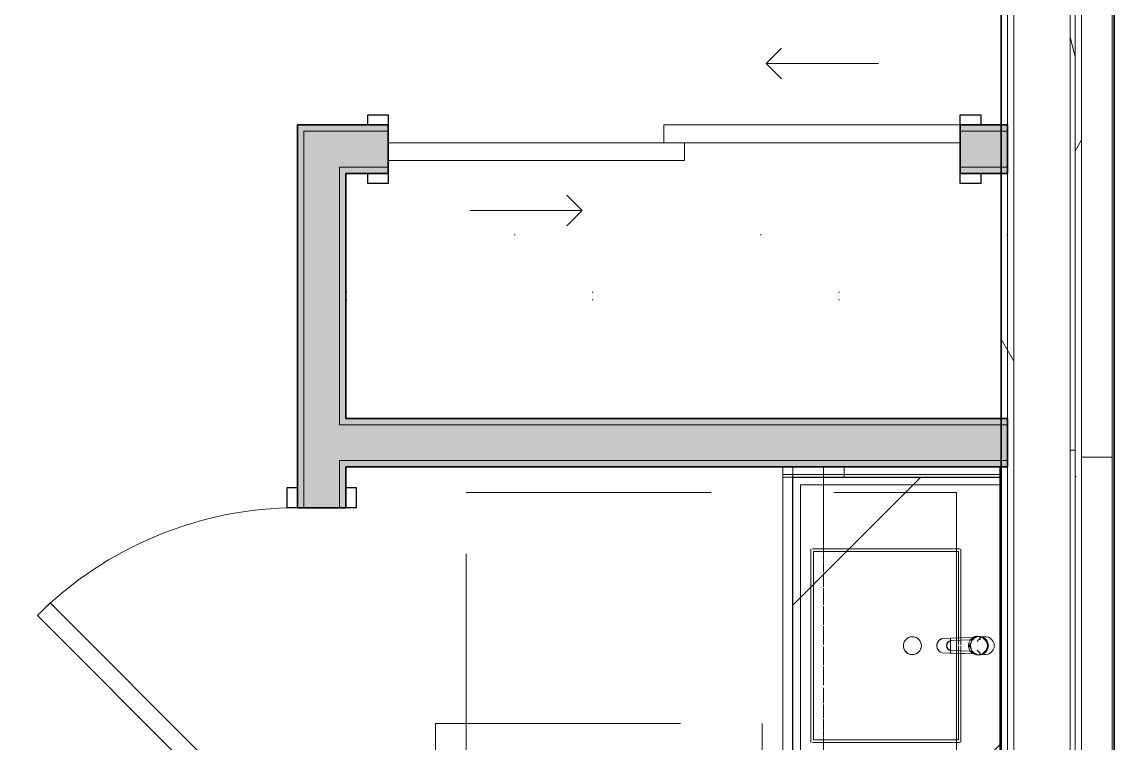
# Model space of a CAD drawing. Header units: inches. Extents: x 6 to 8416, y -388 to 6104.
# Drawn here: x 4689.7 to 4796.6, y 1172 to 1242.7 of the extents above; entities that cross this region are included whole.
import ezdxf

# ---------------------------------------------------------------- set-up
doc = ezdxf.new("R2010")
doc.units = ezdxf.units.IN
doc.header["$MEASUREMENT"] = 0
for name, pattern in [('Dash 1_16_', [48, 24, -24]), ('Dot 1_16_', [24, 0, -24]), ('Hidden 1_16_', [36, 24, -12]), ('Hidden 3_16_', [13.5, 9, -4.5])]:
    doc.linetypes.add(name, pattern=pattern)
for name, color, linetype, lineweight in [('A-DOOR', 31, 'Continuous', 18), ('A-DOOR-FRAM', 31, 'Continuous', 25), ('A-GENM', 13, 'Continuous', 18), ('A-ROOM', 32, 'Continuous', 13), ('A-WALL', 113, 'Continuous', 25), ('A-WALL-PATT', 111, 'Continuous', 35), ('I-WALL', 2, 'Continuous', 25), ('P-SANR-FIXT', 6, 'Continuous', 18), ('Q-CASE', 31, 'Continuous', 18)]:
    doc.layers.add(name, color=color, linetype=linetype, lineweight=lineweight)
pattern_1 = [(0, (4127.29, 0), (61.44, 15.36), [5.069, -41.011, 5.069, -41.011, -245.76]), (0, (4127.29, 0), (61.44, 15.36), [-92.16, 5.069, -87.091, 5.069, -41.011, -107.52]), (0, (4127.29, 0), (61.44, 15.36), [-230.4, 5.069, -25.651, 5.069, -71.731]), (120, (4150.33, 7.68), (-44.02215, 45.5286), [5.069, -41.011, 5.069, -41.011, -245.76]), (120, (4150.33, 7.68), (-44.02215, 45.5286), [-92.16, 5.069, -87.091, 5.069, -41.011, -107.52]), (120, (4150.33, 7.68), (-44.02215, 45.5286), [-230.4, 5.069, -25.651, 5.069, -71.731]), (240, (4158.01, 38.4), (-17.41785, -60.8886), [5.069, -41.011, 5.069, -41.011, -245.76]), (240, (4158.01, 38.4), (-17.41785, -60.8886), [-92.16, 5.069, -87.091, 5.069, -41.011, -107.52]), (240, (4158.01, 38.4), (-17.41785, -60.8886), [-230.4, 5.069, -25.651, 5.069, -71.731])]
pattern_2 = [(135, (1183.798, -658.875), (-16.97056, -16.97056), [])]

# ---------------------------------------------------------------- blocks, each defined once
blk = doc.blocks.new('Unit-Single-Flush-ICC ADA-AM - 36_ x 84_-NR _U-BA _ BATH_-V125-LEVEL 3 - PLAN Copy 1 Copy 1')
at = {"layer": 'A-DOOR'}
for p, q in [((16.76, -1.14), (-8.69, -26.59)), ((16.76, -1.14), (18, -2.38)), ((18, -2.38), (-7.46, -27.83)), ((-8.69, -26.59), (-7.46, -27.83))]:
    blk.add_line(p, q, dxfattribs=at)
at = {"layer": 'A-DOOR', "lineweight": 9}
blk.add_arc((18, -2.38), 36, 180, 225, dxfattribs=at)
at = {"layer": 'A-DOOR-FRAM'}
for p, q in [((-20, 2.38), (-20, 3.38)), ((-20, 3.38), (-18, 3.38)), ((-18, 3.38), (-18, 2.38)), ((18, 2.38), (18, 3.38)), ((18, 3.38), (20, 3.38)), ((20, 3.38), (20, 2.38)), ((-18, 2.38), (-20, 2.38)), ((20, 2.38), (18, 2.38)), ((-20, -2.38), (-18, -2.38)), ((-20, -3.37), (-20, -2.38)), ((-18, -2.38), (-18, -3.37)), ((18, -2.38), (20, -2.38)), ((18, -3.37), (18, -2.38)), ((20, -2.38), (20, -3.37)), ((-18, -3.37), (-20, -3.37)), ((20, -3.37), (18, -3.37))]:
    blk.add_line(p, q, dxfattribs=at)
at = {"layer": 'A-DOOR-FRAM', "lineweight": 18}
for p, q in [((-20, 3.38), (-18, 3.38)), ((-20, 3.38), (-20, 2.38)), ((-18, 3.38), (-18, 2.38)), ((18, 3.38), (20, 3.38)), ((18, 3.38), (18, 2.38)), ((20, 3.38), (20, 2.38)), ((-18, 2.38), (-20, 2.38)), ((20, 2.38), (18, 2.38)), ((-20, -3.37), (-20, -2.38)), ((-20, -2.38), (-18, -2.38)), ((-18, -3.37), (-18, -2.38)), ((18, -3.37), (18, -2.38)), ((18, -2.38), (20, -2.38)), ((20, -3.37), (20, -2.38)), ((-18, -3.37), (-20, -3.37)), ((20, -3.37), (18, -3.37))]:
    blk.add_line(p, q, dxfattribs=at)
blk = doc.blocks.new('PL BA Toilet-Unit-Two Piece-ICC ADA-AM - ICC Type B_ Side Approach_ Swing Up Bar-V343-LEVEL 3 - PLAN Copy 1 Copy 1')
at = {"layer": 'A-GENM', "linetype": 'Hidden 1_16_', "lineweight": 9}
for p, q in [((0, 56), (48, 56)), ((0, 56), (0, 52.47)), ((48, 56), (48, 24)), ((39.75, 54.25), (36, 50.5)), ((36, 50.5), (39.75, 54.25)), ((41.16, 52.84), (39.75, 54.25)), ((39.75, 54.25), (41.16, 52.84)), ((0, 52.42), (0, 47.76)), ((39.83, 51.5), (41.16, 52.84)), ((41.16, 52.84), (40.23, 51.9)), ((40.23, 51.9), (39.83, 51.5)), ((45.25, 51.5), (39.83, 51.5)), ((39.83, 51.5), (40.62, 51.5)), ((40.62, 51.5), (45.25, 51.5)), ((45.25, 49.5), (45.25, 51.5)), ((45.25, 51.5), (45.25, 49.5)), ((36, 50.5), (39.75, 46.75)), ((36.69, 49.81), (36, 50.5)), ((39.75, 46.75), (36.69, 49.81)), ((41.16, 48.16), (39.83, 49.5)), ((39.83, 49.5), (45.25, 49.5)), ((45, 49.5), (39.83, 49.5)), ((39.83, 49.5), (41.16, 48.16)), ((45.25, 49.5), (45, 49.5)), ((39.75, 46.75), (41.16, 48.16)), ((41.16, 48.16), (40.87, 47.88)), ((0, 47.7), (0, 47.17)), ((0, 47.17), (0, 23.58)), ((40.23, 47.23), (39.75, 46.75)), ((40.87, 47.88), (40.23, 47.23)), ((0, 23.58), (0, 22.68)), ((33, 24), (33, 0.63)), ((33, 24), (48, 24)), ((0, 22.54), (0, 19.07)), ((0, 18.88), (0, 18.28)), ((0, 18.28), (0, 6)), ((0, 6), (0, 0.63))]:
    blk.add_line(p, q, dxfattribs=at)
blk = doc.blocks.new('GM BA Vanity-Single - Lav Cab _ Apron-ICC ADA-AM - 33_ Sink Cab_End Panel - Forward-V345-LEVEL 3 - PLAN Copy 1 Copy 1')
at = {"layer": 'A-GENM'}
for p, q in [((0, -0.63), (0, -16)), ((0, -16), (0, -0.75)), ((0, -0.75), (35.25, -0.75)), ((0.75, -0.75), (0, -0.75)), ((0, -0.75), (0, -16)), ((0, -16), (0, -0.75)), ((0.75, -16), (0.75, -0.63)), ((0.75, -0.75), (0.75, -16)), ((35.25, -0.75), (0.75, -0.75)), ((35.25, -22), (35.25, -0.75)), ((35.25, -0.75), (35.25, -1.66)), ((35.25, -2.6), (35.25, -22)), ((8.28, -4.81), (16.75, -4.81)), ((8.28, -19), (8.28, -4.81)), ((16.75, -4.81), (8.28, -4.81)), ((8.28, -4.81), (8.28, -19)), ((16.75, -4.81), (16.97, -4.81)), ((16.97, -4.81), (16.75, -4.81)), ((16.97, -4.81), (17.39, -4.81)), ((17.39, -4.81), (16.97, -4.81)), ((17.53, -4.81), (18, -4.81)), ((18, -4.81), (17.53, -4.81)), ((18, -4.81), (18.25, -4.81)), ((18.25, -4.81), (18, -4.81)), ((18.25, -4.81), (26.72, -4.81)), ((26.72, -4.81), (18.25, -4.81)), ((26.72, -4.81), (26.72, -19)), ((26.72, -19), (26.72, -4.81)), ((0, -16), (0, -22)), ((0, -22), (0, -16)), ((0, -16), (0, -22)), ((0, -22), (0, -16)), ((0.75, -22), (0.75, -16)), ((0.75, -16), (0.75, -22)), ((26.72, -19), (8.28, -19)), ((8.28, -19), (26.72, -19)), ((0, -22), (0.75, -22)), ((0.75, -22), (0, -22)), ((0, -22), (0.75, -22)), ((0.75, -22), (0, -22)), ((0.75, -22), (1, -22)), ((1, -22), (0.75, -22)), ((1, -22), (35.25, -22)), ((35.25, -22), (1, -22))]:
    blk.add_line(p, q, dxfattribs=at)
blk = doc.blocks.new('GM Outlet Zone-AM - GM Outlet Zone-AM-V347-LEVEL 3 - PLAN Copy 1 Copy 1')
at = {"layer": 'A-GENM', "linetype": 'Dash 1_16_', "lineweight": 9}
for p, q in [((-3, 0), (3, 0)), ((3, 0), (-3, 0)), ((-3, -0.75), (-3, 0)), ((-3, 0), (-3, -1)), ((-3, -1), (-3, -0.75)), ((-3, -1), (3, -1)), ((3, -1), (-3, -1)), ((3, 0), (3, -0.75)), ((3, 0), (3, -1)), ((3, -0.75), (3, -1))]:
    blk.add_line(p, q, dxfattribs=at)
blk = doc.blocks.new('z Nested-Lav Basin-Rectangular - Rectangular-V365-LEVEL 3 - PLAN Copy 1 Copy 1')
at = {"layer": 'P-SANR-FIXT', "lineweight": 9}
for p, q in [((-9.47, 7.39), (-0.76, 7.39)), ((-9.23, 7.39), (-9.47, 7.39)), ((-9.47, 7.28), (-9.47, 6.71)), ((-9.47, 6.62), (-9.47, -7.14)), ((-8.53, 7.39), (-9.23, 7.39)), ((-9.22, -7.05), (-9.22, 7.14)), ((-9.22, 7.14), (-0.75, 7.14)), ((-9.22, 7.14), (-8.99, 7.14)), ((-8.99, 7.14), (-8.31, 7.14)), ((-7.4, 7.39), (-8.53, 7.39)), ((-8.31, 7.14), (-7.21, 7.14)), ((-5.9, 7.39), (-7.4, 7.39)), ((-7.21, 7.14), (-5.75, 7.14)), ((-4.11, 7.39), (-5.9, 7.39)), ((-5.75, 7.14), (-4, 7.14)), ((-2.11, 7.39), (-4.11, 7.39)), ((-4, 7.14), (-2.05, 7.14)), ((-0.77, 7.39), (-2.11, 7.39)), ((-2.05, 7.14), (-0.76, 7.14)), ((-0.54, 7.39), (-0.77, 7.39)), ((-0.76, 7.39), (-0.53, 7.39)), ((-0.76, 7.14), (-0.53, 7.14)), ((-0.75, 7.14), (-0.53, 7.14)), ((-0.07, 7.39), (-0.54, 7.39)), ((-0.53, 7.39), (-0.07, 7.39)), ((-0.53, 7.14), (-0.11, 7.14)), ((-0.53, 7.14), (-0.11, 7.14)), ((0.03, 7.39), (0.51, 7.39)), ((0.51, 7.39), (0.03, 7.39)), ((0.03, 7.14), (0.5, 7.14)), ((0.03, 7.14), (0.5, 7.14)), ((0.5, 7.14), (0.75, 7.14)), ((0.5, 7.14), (0.76, 7.14)), ((0.51, 7.39), (0.76, 7.39)), ((0.77, 7.39), (0.51, 7.39)), ((0.75, 7.14), (9.22, 7.14)), ((0.76, 7.39), (9.47, 7.39)), ((0.76, 7.14), (2.05, 7.14)), ((2.11, 7.39), (0.77, 7.39)), ((2.05, 7.14), (4, 7.14)), ((4.11, 7.39), (2.11, 7.39)), ((4, 7.14), (5.75, 7.14)), ((5.9, 7.39), (4.11, 7.39)), ((5.75, 7.14), (7.21, 7.14)), ((7.4, 7.39), (5.9, 7.39)), ((7.21, 7.14), (8.31, 7.14)), ((8.53, 7.39), (7.4, 7.39)), ((8.31, 7.14), (8.99, 7.14)), ((9.23, 7.39), (8.53, 7.39)), ((8.99, 7.14), (9.22, 7.14)), ((9.22, 7.14), (9.22, -7.05)), ((9.47, 7.39), (9.23, 7.39)), ((9.47, 6.71), (9.47, 7.28)), ((9.47, -7.14), (9.47, 6.63)), ((-9.47, -7.3), (-9.23, -7.3)), ((9.47, -7.3), (-9.47, -7.3)), ((-9.23, -7.3), (-8.53, -7.3)), ((9.22, -7.05), (-9.22, -7.05)), ((-8.99, -7.05), (-9.22, -7.05)), ((-8.31, -7.05), (-8.99, -7.05)), ((-8.53, -7.3), (-7.4, -7.3)), ((-7.21, -7.05), (-8.31, -7.05)), ((-7.4, -7.3), (-5.9, -7.3)), ((-5.75, -7.05), (-7.21, -7.05)), ((-5.9, -7.3), (-4.11, -7.3)), ((-4, -7.05), (-5.75, -7.05)), ((-4.11, -7.3), (-2.11, -7.3)), ((-2.05, -7.05), (-4, -7.05)), ((-2.11, -7.3), (0, -7.3)), ((0, -7.05), (-2.05, -7.05)), ((2.05, -7.05), (0, -7.05)), ((0, -7.3), (2.11, -7.3)), ((4, -7.05), (2.05, -7.05)), ((2.11, -7.3), (4.11, -7.3)), ((5.75, -7.05), (4, -7.05)), ((4.11, -7.3), (5.9, -7.3)), ((7.21, -7.05), (5.75, -7.05)), ((5.9, -7.3), (7.4, -7.3)), ((8.31, -7.05), (7.21, -7.05)), ((7.4, -7.3), (8.53, -7.3)), ((8.99, -7.05), (8.31, -7.05)), ((8.53, -7.3), (9.23, -7.3)), ((9.22, -7.05), (8.99, -7.05)), ((9.23, -7.3), (9.47, -7.3))]:
    blk.add_line(p, q, dxfattribs=at)
at = {"layer": 'P-SANR-FIXT'}
blk.add_circle((0, 2.64), 0.875, dxfattribs=at)
at = {"layer": 'P-SANR-FIXT', "lineweight": 9}
for points in [[(-0.88, 2.64), (-0.88, 2.74), (-0.84, 2.94), (-0.68, 3.21), (-0.45, 3.41), (-0.15, 3.52), (0.16, 3.52), (0.45, 3.41), (0.68, 3.21), (0.84, 2.94), (0.87, 2.74), (0.87, 2.64)], [(-0.44, 3.39), (-0.53, 3.34), (-0.6, 3.28), (-0.67, 3.2)], [(-0.15, 3.5), (-0.25, 3.48), (-0.35, 3.45), (-0.44, 3.39)], [(0.15, 3.5), (0.05, 3.52), (-0.05, 3.52), (-0.15, 3.5)], [(0.44, 3.39), (0.35, 3.45), (0.25, 3.48), (0.15, 3.5)], [(0.67, 3.2), (0.61, 3.28), (0.53, 3.34), (0.44, 3.39)], [(-0.88, 2.64), (-0.88, 2.53), (-0.86, 2.43), (-0.82, 2.34)], [(0.87, 2.64), (0.87, 2.53), (0.84, 2.33), (0.68, 2.06), (0.45, 1.86), (0.16, 1.76), (-0.15, 1.76), (-0.45, 1.86), (-0.68, 2.06), (-0.84, 2.33), (-0.88, 2.53), (-0.88, 2.64)], [(-0.82, 2.94), (-0.86, 2.84), (-0.88, 2.74), (-0.88, 2.64)], [(-0.67, 3.2), (-0.74, 3.12), (-0.79, 3.03), (-0.82, 2.94)], [(-0.82, 2.34), (-0.79, 2.24), (-0.74, 2.15), (-0.67, 2.07)], [(0.82, 2.94), (0.79, 3.03), (0.74, 3.12), (0.67, 3.2)], [(0.67, 2.07), (0.74, 2.15), (0.79, 2.24), (0.82, 2.34)], [(0.87, 2.64), (0.87, 2.74), (0.86, 2.84), (0.82, 2.94)], [(0.82, 2.34), (0.86, 2.43), (0.87, 2.53), (0.87, 2.64)], [(-0.67, 2.07), (-0.6, 2), (-0.53, 1.93), (-0.44, 1.88)], [(-0.44, 1.88), (-0.35, 1.83), (-0.25, 1.79), (-0.15, 1.77)], [(-0.15, 1.77), (-0.05, 1.76), (0.05, 1.76), (0.15, 1.77)], [(0.15, 1.77), (0.25, 1.79), (0.35, 1.83), (0.44, 1.88)], [(0.44, 1.88), (0.53, 1.93), (0.61, 2), (0.67, 2.07)]]:
    blk.add_open_spline(points, degree=3, dxfattribs=at)
blk = doc.blocks.new('z Nested-Faucet-BA-Sngl Handle - Faucet-V366-LEVEL 3 - PLAN Copy 1 Copy 1')
at = {"layer": 'P-SANR-FIXT'}
for p, q in [((-0.89, 1.2), (-0.9, 1.06)), ((-0.88, 1.63), (-0.88, 1.07)), ((-0.84, 1.3), (-0.84, 1.15)), ((-0.84, 1.15), (-0.84, 1.06)), ((-0.77, 1.15), (-0.57, 1.15)), ((-0.59, 1.72), (-0.73, 1.57)), ((0.58, 0.97), (0.72, 1.13)), ((0.84, 1.23), (0.83, 1.15)), ((0.83, 1.03), (0.83, 1.21)), ((0.84, 1.23), (0.85, 1.23)), ((0.85, 1.23), (0.84, 1.23)), ((0.85, 1.3), (0.85, 1.23)), ((0.85, 1.23), (0.85, 1.3)), ((0.88, 1.07), (0.88, 1.63)), ((0.9, 1.06), (0.89, 1.2)), ((-0.91, 0.85), (-0.91, 0.81)), ((-0.9, 1.06), (-0.9, 0.91)), ((-0.9, 1.06), (-0.9, 0.99)), ((-0.84, 1.06), (-0.83, 1.06)), ((-0.83, 1.06), (-0.84, 1.06)), ((-0.82, 0.81), (-0.7, -2.58)), ((-0.73, -1.77), (-0.82, 0.81)), ((-0.57, 0.13), (-0.5, -1.66)), ((-0.57, 0.09), (-0.57, 0.13)), ((-0.5, -1.66), (-0.57, 0.09)), ((-0.12, 0.06), (-0.12, 0.02)), ((-0.12, 0.02), (-0.03, 0.02)), ((-0.12, 0.02), (-0.03, 0.02)), ((-0.03, 0.02), (0, 0.02)), ((-0.03, 0.02), (0, 0.02)), ((0, 0.02), (0.1, 0.02)), ((0, 0.02), (0.03, 0.02)), ((0.03, 0.02), (0.06, 0.02)), ((0.06, 0.02), (0.1, 0.02)), ((0.1, 0.02), (0.11, 0.02)), ((0.1, 0.02), (0.11, 0.02)), ((0.11, 0.02), (0.12, 0.02)), ((0.11, 0.02), (0.12, 0.02)), ((0.12, 0.02), (0.12, 0.06)), ((0.41, 0.84), (0.58, 0.97)), ((0.48, -1.66), (0.54, 0.12)), ((0.54, 0.08), (0.48, -1.66)), ((0.54, 0.08), (0.54, 0.12)), ((0.61, 0.23), (0.61, 0.27)), ((0.7, -2.59), (0.81, 0.59)), ((0.81, 0.59), (0.73, -1.77)), ((0.89, 0.93), (0.89, 0.97)), ((0.9, 0.91), (0.9, 1.06)), ((0.9, 0.99), (0.9, 1.06)), ((-0.7, -2.58), (-0.73, -1.77)), ((-0.73, -1.77), (0.73, -1.77)), ((0.73, -1.77), (0.7, -2.59))]:
    blk.add_line(p, q, dxfattribs=at)
at = {"layer": 'P-SANR-FIXT', "flags": 128}
for points in [[(0, 2.51), (-0.21, 2.49), (-0.41, 2.41), (-0.58, 2.29), (-0.72, 2.13), (-0.82, 1.94), (-0.87, 1.73), (-0.87, 1.52), (-0.83, 1.34)], [(0.83, 1.34), (0.87, 1.52), (0.87, 1.73), (0.82, 1.94), (0.72, 2.13), (0.58, 2.29), (0.41, 2.41), (0.21, 2.49), (0, 2.51)], [(-0.74, 0.38), (-0.84, 0.57), (-0.9, 0.79), (-0.9, 1.02), (-0.85, 1.24), (-0.75, 1.44), (-0.6, 1.61), (-0.42, 1.74), (-0.22, 1.82), (0, 1.84)], [(-0.73, 1.57), (-0.83, 1.39), (-0.89, 1.2)], [(-0.72, 1.13), (-0.58, 0.97), (-0.41, 0.84)], [(0, 1.93), (-0.21, 1.9), (-0.41, 1.83), (-0.59, 1.72)], [(0.89, 1.2), (0.83, 1.39), (0.73, 1.57), (0.59, 1.72), (0.41, 1.83), (0.21, 1.9), (0, 1.93)], [(0, 1.84), (0.22, 1.82), (0.42, 1.74), (0.6, 1.61), (0.75, 1.44), (0.85, 1.24), (0.9, 1.02), (0.9, 0.79), (0.84, 0.57), (0.74, 0.38)], [(0, 0.19), (-0.38, 0.24), (-0.74, 0.38)], [(0.74, 0.38), (0.38, 0.24), (0, 0.19)], [(-0.7, -2.58), (-0.62, -2.75), (-0.51, -2.9), (-0.36, -3.01), (-0.19, -3.08), (0, -3.1), (0.18, -3.08), (0.35, -3.01), (0.5, -2.9), (0.62, -2.76), (0.7, -2.59)], [(-0.53, -2.87), (-0.63, -2.74), (-0.7, -2.58)], [(0.53, -2.88), (0.4, -2.99), (0.25, -3.06), (0.08, -3.1), (-0.09, -3.1), (-0.25, -3.06), (-0.4, -2.98), (-0.53, -2.87)], [(0.7, -2.59), (0.63, -2.75), (0.53, -2.88)]]:
    blk.add_lwpolyline(points, dxfattribs=at)
at = {"layer": 'P-SANR-FIXT'}
for centre, major_axis, ratio, start_param, end_param in [((0.25, 0.85), (1.17, 0), 0.981627, 2.665692, 3.178986), ((0, 1.07), (0.878, 0), 0.992546, 1.570796, 2.827433), ((0, 1.07), (-0.878, 0), 0.992546, 4.712389, 5.969026), ((0.01, 0.97), (0.888, 0), 0.981627, 0.933909, 2.665692), ((0.01, 0.93), (0.888, 0), 0.981627, 2.170897, 2.418294), ((0, 1.07), (0.878, 0), 0.992546, 0.314159, 1.570796), ((0, 1.07), (0.878, 0), 0.992546, 0.314159, 1.570796), ((0.01, 0.98), (0.879, 0), 0.981627, 0.042013, 0.933909), ((0.01, 0.94), (0.879, 0), 0.981627, 0.710935, 0.933909), ((0.01, 0.94), (0.879, 0), 0.981627, 0.487961, 0.710935), ((0, 1.07), (0.878, 0), 0.992546, 6.230844, 6.449596), ((0.25, 0.81), (1.17, 0), 0.981627, 2.964137, 3.178986), ((-0.32, 0.83), (0.591, 0), 0.981627, 3.178986, 3.714688), ((-0.32, 0.79), (0.591, 0), 0.981627, 3.178986, 3.714688), ((0, 1.06), (0.904, 0), 0.992546, 3.217646, 3.715894), ((0.57, 1.39), (1.65, 0), 0.981627, 3.714688, 3.860385), ((0.57, 1.35), (1.65, 0), 0.981627, 3.714688, 3.787537), ((0, 1.07), (0.878, 0), 0.992546, 3.551058, 4.075712), ((0, 1.07), (0.878, 0), 0.992546, 3.551058, 4.075712), ((0.57, 1.35), (1.65, 0), 0.981627, 3.787537, 3.860385), ((0, 1.06), (0.904, 0), 0.992546, 3.750335, 4.060308), ((0, 0.89), (0.904, 0), 0.992546, 3.752746, 4.180072), ((-1.05, 0), (0.5, 0), 0.981627, 0.402972, 0.718792), ((-1.05, -0.04), (0.5, 0), 0.981627, 0.258592, 0.718792), ((-1.05, 0), (0.5, 0), 0.981627, 0.258592, 0.402972), ((0, 0.89), (0.904, 0), 0.992546, 4.232568, 4.712389), ((0, 1.07), (0.878, 0), 0.992546, 4.304525, 4.702797), ((0, 1.07), (0.878, 0), 0.992546, 4.304525, 4.702797), ((0, 1.06), (0.904, 0), 0.992546, 4.44211, 4.712389), ((0, 1.06), (-0.904, 0), 0.992546, 1.570796, 1.844377), ((0, 0.89), (0.904, 0), 0.992546, 4.712389, 5.19221), ((0, 1.07), (0.878, 0), 0.992546, 4.721981, 5.021918), ((0, 1.07), (0.878, 0), 0.992546, 4.721981, 5.021918), ((0, 1.06), (0.904, 0), 0.992546, 5.210637, 5.708884), ((0, 0.89), (0.904, 0), 0.992546, 5.234976, 5.672032), ((0, 1.07), (0.878, 0), 0.992546, 5.340708, 5.969026), ((0, 1.07), (0.878, 0), 0.992546, 5.340708, 5.969026), ((1.19, -0.13), (0.689, 0), 0.981627, 2.584339, 2.826182), ((1.19, -0.09), (0.689, 0), 0.981627, 2.708663, 2.826182), ((1.19, -0.09), (0.689, 0), 0.981627, 2.584339, 2.708663), ((0.06, 0.86), (0.817, 0), 0.981627, 5.452534, 5.996826), ((0.06, 0.82), (0.817, 0), 0.981627, 5.452534, 5.996826), ((0, 1.06), (0.904, 0), 0.992546, 5.760739, 5.987105), ((-0.31, 0.97), (1.2, 0), 0.981627, 5.996826, 6.325199), ((-0.31, 0.93), (1.2, 0), 0.981627, 5.996826, 6.161012), ((-0.31, 0.93), (-1.2, 0), 0.981627, 3.01942, 3.141593), ((-0.31, 0.93), (1.2, 0), 0.981627, 0, 0.042013), ((-0.01, -1.65), (0.488, 0), 0.981627, 3.17816, 6.248991), ((-0.01, -1.69), (0.488, 0), 0.981627, 3.17816, 6.248991)]:
    blk.add_ellipse(centre, major_axis=major_axis, ratio=ratio, start_param=start_param, end_param=end_param, dxfattribs=at)
for points, knots in [([(-0.11, 0.06), (-0.11, 0.06), (-0.12, 0.06), (-0.12, 0.06), (-0.12, 0.06)], [0.7142857, 0.7142857, 0.7142857, 0.7142857, 0.7857143, 1, 1, 1, 1]), ([(-0.12, 0.06), (-0.12, 0.06), (-0.11, 0.05), (-0.08, 0.04), (-0.04, 0.04), (-0.01, 0.04), (0, 0.04)], [0, 0, 0, 0, 0.285714, 0.571429, 0.785714, 1, 1, 1, 1]), ([(0.05, 0.07), (0.05, 0.07), (0.03, 0.07), (0.01, 0.07), (0, 0.07)], [0.7142857, 0.7142857, 0.7142857, 0.7142857, 0.7857143, 1, 1, 1, 1]), ([(0.05, 0.04), (0.06, 0.04), (0.07, 0.04), (0.1, 0.05), (0.11, 0.05), (0.12, 0.06), (0.12, 0.06)], [0.2857143, 0.2857143, 0.2857143, 0.2857143, 0.4285714, 0.5714286, 0.7857143, 1, 1, 1, 1]), ([(0.12, 0.06), (0.12, 0.06), (0.11, 0.06), (0.1, 0.07), (0.09, 0.07)], [0, 0, 0, 0, 0.2857143, 0.4285714, 0.4285714, 0.4285714, 0.4285714])]:
    blk.add_open_spline(points, degree=3, knots=knots, dxfattribs=at)
for points in [[(-0.09, 0.07), (-0.1, 0.07), (-0.1, 0.07), (-0.11, 0.06)], [(-0.07, 0.07), (-0.08, 0.07), (-0.09, 0.07), (-0.09, 0.07)], [(-0.05, 0.07), (-0.06, 0.07), (-0.07, 0.07), (-0.07, 0.07)], [(-0.03, 0.07), (-0.04, 0.07), (-0.04, 0.07), (-0.05, 0.07)], [(0, 0.07), (-0.01, 0.07), (-0.02, 0.07), (-0.03, 0.07)], [(0, 0.04), (0.01, 0.04), (0.02, 0.04), (0.03, 0.04)], [(0.03, 0.04), (0.04, 0.04), (0.04, 0.04), (0.05, 0.04)], [(0.09, 0.07), (0.09, 0.07), (0.07, 0.07), (0.06, 0.07), (0.05, 0.07)]]:
    blk.add_open_spline(points, degree=3, dxfattribs=at)
blk = doc.blocks.new('z Nested-Clearance-Plumbing-AM - Clearance-V316-LEVEL 3 - PLAN Copy 1 Copy 1')
at = {"layer": 'A-GENM', "linetype": 'Hidden 1_16_', "lineweight": 9}
for p, q in [((-15, -48), (-15, 0)), ((-15, 0), (-0.75, 0)), ((-0.75, 0), (-0.52, 0)), ((-0.52, 0), (0.49, 0)), ((0.49, 0), (0.75, 0)), ((0.75, 0), (15, 0)), ((15, 0), (15, -48)), ((15, -48), (-15, -48))]:
    blk.add_line(p, q, dxfattribs=at)
blk = doc.blocks.new('CW Closet Shelf-AM - CW Closet Shelf-AM-6082536-LEVEL 3 - PLAN Copy 1 Copy 1')
at = {"layer": 'Q-CASE', "linetype": 'Dot 1_16_', "lineweight": 9}
for p, q in [((33.11, 42), (-31.64, 42)), ((-31.64, 42), (-31.64, 24)), ((33.11, 24), (33.11, 42)), ((-31.64, 36.37), (33.11, 36.37)), ((-31.64, 35.62), (33.11, 35.62)), ((-31.64, 24), (33.11, 24))]:
    blk.add_line(p, q, dxfattribs=at)
blk = doc.blocks.new('Unit-Double-Sliding-Flush-ICC ADA-AM - 56_ x 84_-FG-NR __U-S2 _ SLIDING CLOSET_-5466164-LEVEL 3 - PLAN Copy 1 Copy 1')
at = {"layer": 'A-DOOR', "lineweight": 9}
for p, q in [((10.5, 2.5), (9, 1)), ((9, 1), (10.5, -0.5)), ((20, 1), (9, 1)), ((-1, -3.875), (-1, -5.625)), ((-1, -3.875), (28, -3.875)), ((28, -3.875), (28, -5.625)), ((-28, -7.375), (-28, -5.625)), ((-28, -5.625), (-1, -5.625)), ((-1, -5.625), (1, -5.625)), ((1, -5.625), (-1, -5.625)), ((1, -7.375), (1, -5.625)), ((28, -5.625), (1, -5.625)), ((1, -7.375), (-28, -7.375)), ((-9, -13.375), (-10.5, -11.875)), ((-20, -13.375), (-9, -13.375)), ((-10.5, -14.875), (-9, -13.375))]:
    blk.add_line(p, q, dxfattribs=at)
at = {"layer": 'A-DOOR'}
for p, q in [((-1, -3.875), (28, -3.875)), ((-1, -5.625), (-1, -3.875)), ((28, -3.875), (28, -5.625)), ((-28, -5.625), (1, -5.625)), ((-28, -7.375), (-28, -5.625)), ((28, -5.625), (-1, -5.625)), ((1, -5.625), (1, -7.375)), ((1, -7.375), (-28, -7.375))]:
    blk.add_line(p, q, dxfattribs=at)
at = {"layer": 'A-DOOR-FRAM'}
for p, q in [((-30, -1.625), (-28, -1.625)), ((-30, -2.625), (-30, -1.625)), ((-28, -1.625), (-28, -2.625)), ((28, -1.625), (30, -1.625)), ((28, -2.625), (28, -1.625)), ((30, -1.625), (30, -2.625)), ((-28, -2.625), (-30, -2.625)), ((30, -2.625), (28, -2.625)), ((-30, -7.375), (-28, -7.375)), ((-30, -8.375), (-30, -7.375)), ((-28, -7.375), (-28, -8.375)), ((28, -7.375), (30, -7.375)), ((28, -8.375), (28, -7.375)), ((30, -7.375), (30, -8.375)), ((-28, -8.375), (-30, -8.375)), ((30, -8.375), (28, -8.375))]:
    blk.add_line(p, q, dxfattribs=at)
at = {"layer": 'A-DOOR-FRAM', "lineweight": 18}
for p, q in [((-30, -2.625), (-30, -1.625)), ((-30, -1.625), (-28, -1.625)), ((-28, -2.625), (-28, -1.625)), ((28, -2.625), (28, -1.625)), ((28, -1.625), (30, -1.625)), ((30, -2.625), (30, -1.625)), ((-28, -2.625), (-30, -2.625)), ((30, -2.625), (28, -2.625)), ((-30, -8.375), (-30, -7.375)), ((-30, -7.375), (-28, -7.375)), ((-28, -8.375), (-28, -7.375)), ((28, -8.375), (28, -7.375)), ((28, -7.375), (30, -7.375)), ((30, -8.375), (30, -7.375)), ((-28, -8.375), (-30, -8.375)), ((30, -8.375), (28, -8.375))]:
    blk.add_line(p, q, dxfattribs=at)
blk = doc.blocks.new('CW BA Var LW - Double Doors _ Apron - AM - W x H x 21_ D - 5 1_2_ Apron-V1333-LEVEL 3 - PLAN Copy 1 Copy 1')
at = {"layer": 'Q-CASE', "lineweight": 9}
h = blk.add_hatch(dxfattribs=at)
h.set_pattern_fill('FP_113', color=256, style=0, pattern_type=2)
h.set_pattern_definition(pattern_2)
h.paths.add_polyline_path([(18.74, -19), (18.74, -0.63), (-14.26, -0.75), (-14.26, -21), (18.74, -21), (18.74, -19.48)])
h.paths.add_polyline_path([(17.99, -17.97), (17.99, -20.25), (-13.51, -20.25), (-13.51, -0.75), (17.99, -0.75), (17.99, -5.24)])
h = blk.add_hatch(dxfattribs=at)
h.set_pattern_fill('FP_113', color=256, style=0, pattern_type=2)
h.set_pattern_definition(pattern_2)
h.paths.add_polyline_path([(17.99, -20.25), (17.99, -0.75), (-13.51, -0.75), (-13.51, -20.25), (16.21, -20.25)])
for p, q in [((-14.26, -0.75), (-14.26, -16)), ((-14.26, -16), (-14.26, -0.75)), ((-14.26, -0.75), (-14.26, -16)), ((-14.26, -16), (-14.26, -0.75)), ((-13.51, -0.75), (17.99, -0.75)), ((-13.51, -20.25), (-13.51, -0.75)), ((17.99, -0.75), (-13.51, -0.75)), ((-13.51, -0.75), (-13.51, -20.25)), ((17.99, -0.75), (17.99, -1.65)), ((17.99, -1.56), (17.99, -0.75)), ((18.74, -0.75), (18.74, -1.65)), ((18.74, -1.57), (18.74, -0.75)), ((18.74, -0.75), (18.74, -1.57)), ((18.74, -1.57), (18.74, -0.75)), ((17.99, -2.6), (17.99, -20.25)), ((17.99, -20.25), (17.99, -2.69)), ((18.74, -2.6), (18.74, -21)), ((18.74, -21), (18.74, -2.69)), ((18.74, -2.69), (18.74, -18)), ((18.74, -18), (18.74, -2.69)), ((-14.26, -16), (-14.26, -21)), ((-14.26, -21), (-14.26, -16)), ((-14.26, -16), (-14.26, -18)), ((-14.26, -18), (-14.26, -16)), ((-13.34, -18), (-14.15, -18)), ((-13.34, -18), (-14.15, -18)), ((-7.21, -18), (-13.31, -18)), ((-7.21, -18), (-13.31, -18)), ((-6.98, -18), (-7.21, -18)), ((-6.98, -18), (-7.21, -18)), ((-6.75, -18), (-6.96, -18)), ((-6.75, -18), (-6.96, -18)), ((-6.07, -18), (-6.7, -18)), ((-6.07, -18), (-6.7, -18)), ((-4.97, -18), (-5.99, -18)), ((-4.97, -18), (-5.99, -18)), ((-3.51, -18), (-4.87, -18)), ((-3.51, -18), (-4.87, -18)), ((-1.76, -18), (-3.39, -18)), ((-1.76, -18), (-3.39, -18)), ((0.19, -18), (-1.62, -18)), ((0.19, -18), (-1.62, -18)), ((2.16, -18), (0.34, -18)), ((2.16, -18), (0.34, -18)), ((4.14, -18), (2.31, -18)), ((4.14, -18), (2.31, -18)), ((6.1, -18), (4.29, -18)), ((6.1, -18), (4.29, -18)), ((7.86, -18), (6.37, -18)), ((7.86, -18), (6.37, -18)), ((9.34, -18), (7.99, -18)), ((9.34, -18), (7.99, -18)), ((10.47, -18), (9.45, -18)), ((10.47, -18), (9.45, -18)), ((11.18, -18), (10.54, -18)), ((11.18, -18), (10.54, -18)), ((11.44, -18), (11.23, -18)), ((11.44, -18), (11.23, -18)), ((11.68, -18), (11.46, -18)), ((11.68, -18), (11.46, -18)), ((17.99, -18), (11.68, -18)), ((17.99, -18), (11.68, -18)), ((18.63, -18), (18, -18)), ((18.63, -18), (18, -18)), ((17.99, -20.25), (-13.51, -20.25)), ((-13.51, -20.25), (17.99, -20.25)), ((18.74, -21), (-14.26, -21)), ((18.74, -21), (-14.26, -21)), ((-14.26, -21), (18.74, -21))]:
    blk.add_line(p, q, dxfattribs=at)
at = {"layer": 'Q-CASE', "lineweight": 25}
for p, q in [((-14.26, -16), (-14.26, -0.75)), ((18.74, -0.75), (18.74, -1.65)), ((18.74, -2.6), (18.74, -21)), ((-14.26, -21), (-14.26, -16)), ((18.74, -21), (-14.26, -21))]:
    blk.add_line(p, q, dxfattribs=at)
at = {"layer": 'Q-CASE', "linetype": 'Hidden 3_16_', "lineweight": 9}
for p, q in [((-14.26, -0.75), (-14.26, -16)), ((-14.26, -16), (-14.26, -0.75)), ((-13.51, -0.75), (17.99, -0.75)), ((-13.51, -20.25), (-13.51, -0.75)), ((17.99, -0.75), (-13.51, -0.75)), ((-13.51, -0.75), (-13.51, -20.25)), ((17.99, -0.75), (17.99, -1.56)), ((17.99, -1.56), (17.99, -0.75)), ((18.74, -0.75), (18.74, -1.57)), ((18.74, -1.57), (18.74, -0.75)), ((17.99, -2.69), (17.99, -20.25)), ((17.99, -20.25), (17.99, -2.69)), ((18.74, -2.69), (18.74, -21)), ((18.74, -18), (18.74, -2.69)), ((-14.26, -16), (-14.26, -18)), ((-14.26, -21), (-14.26, -16)), ((-14.26, -18), (-14.26, -21)), ((-13.34, -18), (-14.15, -18)), ((-13.34, -18), (-14.15, -18)), ((-7.21, -18), (-13.31, -18)), ((-7.21, -18), (-13.31, -18)), ((-6.98, -18), (-7.21, -18)), ((-6.98, -18), (-7.21, -18)), ((-6.75, -18), (-6.96, -18)), ((-6.75, -18), (-6.96, -18)), ((-6.07, -18), (-6.7, -18)), ((-6.07, -18), (-6.7, -18)), ((-4.97, -18), (-5.99, -18)), ((-4.97, -18), (-5.99, -18)), ((-3.51, -18), (-4.87, -18)), ((-3.51, -18), (-4.87, -18)), ((-1.76, -18), (-3.39, -18)), ((-1.76, -18), (-3.39, -18)), ((0.19, -18), (-1.62, -18)), ((0.19, -18), (-1.62, -18)), ((2.16, -18), (0.34, -18)), ((2.16, -18), (0.34, -18)), ((4.14, -18), (2.31, -18)), ((4.14, -18), (2.31, -18)), ((6.1, -18), (4.29, -18)), ((6.1, -18), (4.29, -18)), ((7.86, -18), (6.37, -18)), ((7.86, -18), (6.37, -18)), ((9.34, -18), (7.99, -18)), ((9.34, -18), (7.99, -18)), ((10.47, -18), (9.45, -18)), ((10.47, -18), (9.45, -18)), ((11.18, -18), (10.54, -18)), ((11.18, -18), (10.54, -18)), ((11.44, -18), (11.23, -18)), ((11.44, -18), (11.23, -18)), ((11.68, -18), (11.46, -18)), ((11.68, -18), (11.46, -18)), ((17.99, -18), (11.68, -18)), ((17.99, -18), (11.68, -18)), ((18.63, -18), (18, -18)), ((18.63, -18), (18, -18)), ((18.74, -21), (18.74, -18)), ((17.99, -20.25), (-13.51, -20.25)), ((-13.51, -20.25), (17.99, -20.25)), ((18.74, -21), (-14.26, -21)), ((18.74, -21), (-14.26, -21))]:
    blk.add_line(p, q, dxfattribs=at)
blk = doc.blocks.new('CW Var Filler - Toe Kick - AM - W x H x 21_ D-5699570-LEVEL 3 - PLAN Copy 1 Copy 1')
at = {"layer": 'Q-CASE', "lineweight": 9}
for p, q in [((18.49, -18), (19.24, -18)), ((19.24, -18), (19.49, -18)), ((18.49, -21), (19.24, -21)), ((18.49, -21), (19.24, -21)), ((19.24, -21), (19.49, -21)), ((19.24, -21), (19.49, -21))]:
    blk.add_line(p, q, dxfattribs=at)

msp = doc.modelspace()

# ---------------------------------------------------------------- hatches: boundary and pattern name
at = {"layer": 'A-WALL-PATT', "lineweight": 9}
h = msp.add_hatch(dxfattribs=at)
h.set_pattern_fill('FP_45', color=256, style=0, pattern_type=2)
h.set_pattern_definition([(0, (4127.29, 0), (0, 48), []), (90, (4127.29, 0), (-48, 3e-15), [])])
h.paths.add_polyline_path([(4793.41533733, 571.18577679), (4796.41533733, 571.18577679), (4796.41533733, 618.06077679), (4793.41533733, 618.06077679), (4793.41533733, 586.97431081)])
h.paths.add_polyline_path([(4793.41533733, 666.06077679), (4796.41533733, 666.06077679), (4796.41533733, 714.06077679), (4793.41533733, 714.06077679)])
h.paths.add_polyline_path([(4796.41533733, 762.06077679), (4796.41533733, 858.06077679), (4793.41533733, 858.06077679), (4793.41533733, 762.06077679), (4794.60283733, 762.06077679)])
h.paths.add_polyline_path([(4796.41533733, 906.06077679), (4796.41533733, 954.06077679), (4793.41533733, 954.06077679), (4793.41533733, 906.06077679), (4794.60283733, 906.06077679)])
h.paths.add_polyline_path([(4793.41533733, 1002.06077679), (4794.60283733, 1002.06077679), (4796.41533733, 1018.37327679), (4796.41533733, 1256.24827679), (4794.60283733, 1272.56077679), (4793.41533733, 1272.56077679), (4793.41533733, 1039.65456081)])
h.paths.add_polyline_path([(4793.41533733, 1320.56077679), (4796.41533733, 1320.56077679), (4796.41533733, 1339.81077679), (4793.41533733, 1339.81077679), (4793.41533733, 1334.88081081)])
h = msp.add_hatch(dxfattribs=at)
h.set_pattern_fill('FP_44', color=256, style=0, pattern_type=2)
h.set_pattern_definition(pattern_1)
h.paths.add_polyline_path([(4796.41533733, 572.18577679), (4796.60283733, 572.37327679), (4796.60283733, 618.06077679), (4796.41533733, 618.06077679), (4796.41533733, 586.97431081)])
h.paths.add_polyline_path([(4796.60283733, 666.06077679), (4796.60283733, 714.06077679), (4796.41533733, 714.06077679), (4796.41533733, 666.06077679)])
h.paths.add_polyline_path([(4796.60283733, 762.06077679), (4796.60283733, 858.06077679), (4796.41533733, 858.06077679), (4796.41533733, 762.06077679)])
h.paths.add_polyline_path([(4796.60283733, 906.06077679), (4796.60283733, 954.06077679), (4796.41533733, 954.06077679), (4796.41533733, 906.06077679)])
h.paths.add_polyline_path([(4796.41533733, 1018.37327679), (4796.60283733, 1020.06077679), (4796.60283733, 1254.56077679), (4796.41533733, 1256.24827679), (4796.41533733, 1039.65456081)])
h.paths.add_polyline_path([(4796.41533733, 1320.56077679), (4796.60283733, 1320.56077679), (4796.60283733, 1339.99827679), (4796.41533733, 1339.81077679), (4796.41533733, 1334.88081081)])
h = msp.add_hatch(dxfattribs=at)
h.set_pattern_fill('FP_44', color=256, style=0, pattern_type=2)
h.set_pattern_definition(pattern_1)
h.paths.add_polyline_path([(4792.79033733, 570.56077679), (4793.41533733, 570.56077679), (4793.41533733, 618.06077679), (4792.79033733, 618.06077679), (4792.79033733, 586.97431081)])
h.paths.add_polyline_path([(4793.41533733, 666.06077679), (4793.41533733, 714.06077679), (4792.79033733, 714.06077679), (4792.79033733, 666.06077679)])
h.paths.add_polyline_path([(4793.41533733, 762.06077679), (4793.41533733, 858.06077679), (4792.79033733, 858.06077679), (4792.79033733, 762.06077679)])
h.paths.add_polyline_path([(4793.41533733, 906.06077679), (4793.41533733, 954.06077679), (4792.79033733, 954.06077679), (4792.79033733, 906.06077679)])
h.paths.add_polyline_path([(4792.79033733, 1002.06077679), (4793.41533733, 1002.06077679), (4793.41533733, 1272.56077679), (4792.79033733, 1272.56077679), (4792.79033733, 1039.65456081)])
h.paths.add_polyline_path([(4793.41533733, 1320.56077679), (4793.41533733, 1336.81077679), (4792.79033733, 1336.81077679), (4792.79033733, 1320.56077679)])
h = msp.add_hatch(dxfattribs=at)
h.set_pattern_fill('FP_46', color=256, style=0, pattern_type=2)
h.set_pattern_definition([(0, (4127.3, 0), (0, 480), [480, 0, 0, 0]), (284.036, (4453.69, 96), (479.994, -1440.002), [98.955, -1880.136]), (284.036, (4434.49, 96), (479.994, -1440.002), [98.955, -1880.136]), (284.036, (4415.29, 96), (479.994, -1440.002), [98.955, -1880.136]), (284.036, (4165.69, 192), (479.994, -1440.002), [98.955, -1880.136]), (284.036, (4146.49, 192), (479.994, -1440.002), [98.955, -1880.136]), (284.036, (4127.29, 192), (479.994, -1440.002), [98.955, -1880.136]), (284.036, (4309.69, 288), (479.994, -1440.002), [98.955, -1880.136]), (284.036, (4290.49, 288), (479.994, -1440.002), [98.955, -1880.136]), (284.036, (4271.29, 288), (479.994, -1440.002), [98.955, -1880.136]), (284.036, (4453.69, 384), (479.994, -1440.002), [98.955, -1880.136]), (284.036, (4434.49, 384), (479.994, -1440.002), [98.955, -1880.136]), (284.036, (4415.29, 384), (479.994, -1440.002), [98.955, -1880.136]), (284.036, (4165.69, 480), (479.994, -1440.002), [98.955, -1880.136]), (284.036, (4146.49, 480), (479.994, -1440.002), [98.955, -1880.136]), (284.036, (4127.29, 480), (479.994, -1440.002), [98.955, -1880.136]), (0, (4127.3, 48), (0, 480), [480, 0, 0, 0]), (0, (4127.3, 96), (0, 480), [480, 0, 0, 0]), (0, (4127.3, 144), (0, 480), [480, 0, 0, 0]), (0, (4127.3, 192), (0, 480), [480, 0, 0, 0]), (0, (4127.3, 240), (0, 480), [480, 0, 0, 0]), (0, (4127.3, 288), (0, 480), [480, 0, 0, 0]), (0, (4127.3, 336), (0, 480), [480, 0, 0, 0]), (0, (4127.3, 384), (0, 480), [480, 0, 0, 0]), (0, (4127.3, 432), (0, 480), [480, 0, 0, 0])])
h.paths.add_polyline_path([(4792.29033733, 570.06077679), (4792.79033733, 570.06077679), (4792.79033733, 618.06077679), (4792.29033733, 618.06077679), (4792.29033733, 586.97431081)])
h.paths.add_polyline_path([(4792.79033733, 666.06077679), (4792.79033733, 714.06077679), (4792.29033733, 714.06077679), (4792.29033733, 666.06077679)])
h.paths.add_polyline_path([(4792.29033733, 762.06077679), (4792.79033733, 762.06077679), (4792.79033733, 858.06077679), (4792.29033733, 858.06077679), (4792.29033733, 803.47356081)])
h.paths.add_polyline_path([(4792.29033733, 906.06077679), (4792.79033733, 906.06077679), (4792.79033733, 954.06077679), (4792.29033733, 954.06077679), (4792.29033733, 921.56406081)])
h.paths.add_polyline_path([(4792.79033733, 1002.06077679), (4792.79033733, 1272.56077679), (4792.29033733, 1272.56077679), (4792.29033733, 1002.06077679)])
h.paths.add_polyline_path([(4792.29033733, 1320.56077679), (4792.79033733, 1320.56077679), (4792.79033733, 1335.56077679), (4792.29033733, 1335.56077679), (4792.29033733, 1334.88081081)])
h = msp.add_hatch(dxfattribs=at)
h.set_pattern_fill('FP_44', color=256, style=0, pattern_type=2)
h.set_pattern_definition(pattern_1)
h.paths.add_polyline_path([(4786.16533733, 563.93577679), (4786.79033733, 563.93577679), (4786.79033733, 618.06077679), (4786.16533733, 618.06077679), (4786.16533733, 567.29256081)])
h.paths.add_polyline_path([(4786.79033733, 666.06077679), (4786.79033733, 714.06077679), (4786.16533733, 714.06077679), (4786.16533733, 666.06077679)])
h.paths.add_polyline_path([(4786.16533733, 762.06077679), (4786.79033733, 762.06077679), (4786.79033733, 858.06077679), (4786.16533733, 858.06077679), (4786.16533733, 803.47356081)])
h.paths.add_polyline_path([(4786.16533733, 906.06077679), (4786.79033733, 906.06077679), (4786.79033733, 915.06077679), (4786.16533733, 915.06077679), (4786.16533733, 914.43577679)])
h.paths.add_polyline_path([(4786.79033733, 923.06077679), (4786.79033733, 954.06077679), (4786.16533733, 954.06077679), (4786.16533733, 923.06077679)])
h.paths.add_polyline_path([(4786.16533733, 1002.06077679), (4786.79033733, 1002.06077679), (4786.79033733, 1272.56077679), (4786.16533733, 1272.56077679), (4786.16533733, 1039.65456081)])
h.paths.add_polyline_path([(4786.79033733, 1320.56077679), (4786.79033733, 1329.56077679), (4786.16533733, 1329.56077679), (4786.16533733, 1320.56077679)])
h = msp.add_hatch(dxfattribs=at)
h.set_pattern_fill('FP_44', color=256, style=0, pattern_type=2)
h.set_pattern_definition(pattern_1)
h.paths.add_polyline_path([(4785.54033733, 563.31077679), (4786.16533733, 563.31077679), (4786.16533733, 618.06077679), (4785.54033733, 618.06077679), (4785.54033733, 567.29256081)])
h.paths.add_polyline_path([(4786.16533733, 666.06077679), (4786.16533733, 714.06077679), (4785.54033733, 714.06077679), (4785.54033733, 666.06077679)])
h.paths.add_polyline_path([(4785.54033733, 762.06077679), (4786.16533733, 762.06077679), (4786.16533733, 858.06077679), (4785.54033733, 858.06077679), (4785.54033733, 803.47356081)])
h.paths.add_polyline_path([(4785.54033733, 906.06077679), (4786.16533733, 906.06077679), (4786.16533733, 914.43577679), (4785.54033733, 914.43577679)])
h.paths.add_polyline_path([(4786.16533733, 923.68577679), (4786.16533733, 954.06077679), (4785.54033733, 954.06077679), (4785.54033733, 923.68577679)])
h.paths.add_polyline_path([(4786.16533733, 1002.06077679), (4786.16533733, 1272.56077679), (4785.54033733, 1272.56077679), (4785.54033733, 1002.06077679)])
h.paths.add_polyline_path([(4785.54033733, 1320.56077679), (4786.16533733, 1320.56077679), (4786.16533733, 1328.93577679), (4785.54033733, 1328.93577679), (4785.54033733, 1328.31077679)])
at = {"layer": 'A-WALL-PATT', "transparency": 33554560}
h = msp.add_hatch(color=10, dxfattribs=at)
h.paths.add_polyline_path([(4725.54033733, 1231.93577679), (4725.54033733, 1232.56077679), (4716.66533733, 1232.56077679), (4716.66533733, 1231.93577679), (4717.29033733, 1231.93577679)])
h.paths.add_polyline_path([(4786.16533733, 1231.93577679), (4786.16533733, 1232.56077679), (4781.54033733, 1232.56077679), (4781.54033733, 1231.93577679)])
h = msp.add_hatch(color=10, dxfattribs=at)
h.paths.add_polyline_path([(4716.66533733, 1044.56077679), (4717.29033733, 1044.56077679), (4717.29033733, 1048.81077679), (4716.66533733, 1048.81077679)])
h.paths.add_polyline_path([(4717.29033733, 1084.81077679), (4717.29033733, 1118.43577679), (4716.66533733, 1118.38156081), (4716.66533733, 1084.81077679)])
h.paths.add_polyline_path([(4717.29033733, 1121.93577679), (4717.29033733, 1159.06077679), (4716.66533733, 1159.06077679), (4716.66533733, 1121.93577679)])
h.paths.add_polyline_path([(4717.29033733, 1195.06077679), (4717.29033733, 1231.93577679), (4716.66533733, 1231.93577679), (4716.66533733, 1195.06077679)])
at = {"layer": 'A-WALL-PATT', "lineweight": 25, "transparency": 33554560}
h = msp.add_hatch(color=10, dxfattribs=at)
h.paths.add_polyline_path([(4725.54033733, 1227.81077679), (4725.54033733, 1228.43577679), (4720.79033733, 1228.43577679), (4720.79033733, 1227.81077679), (4721.41533733, 1227.81077679)])
h.paths.add_polyline_path([(4786.16533733, 1227.81077679), (4786.16533733, 1228.43577679), (4781.54033733, 1228.43577679), (4781.54033733, 1227.81077679)])
h = msp.add_hatch(color=10, dxfattribs=at)
h.paths.add_polyline_path([(4720.79033733, 1044.56077679), (4721.41533733, 1044.56077679), (4721.41533733, 1048.81077679), (4720.79033733, 1048.81077679)])
h.paths.add_polyline_path([(4721.41533733, 1084.81077679), (4721.41533733, 1088.43577679), (4720.79033733, 1088.43577679), (4720.79033733, 1084.81077679)])
h.paths.add_polyline_path([(4720.79033733, 1091.93577679), (4721.41533733, 1091.93577679), (4721.41533733, 1159.06077679), (4720.79033733, 1159.06077679), (4720.79033733, 1098.69981081)])
h.paths.add_polyline_path([(4720.79033733, 1195.06077679), (4721.41533733, 1195.06077679), (4721.41533733, 1199.68577679), (4720.79033733, 1199.68577679), (4720.79033733, 1197.10856081)])
h.paths.add_polyline_path([(4720.79033733, 1203.18577679), (4721.41533733, 1203.18577679), (4721.41533733, 1227.81077679), (4720.79033733, 1227.81077679)])
at = {"layer": 'A-WALL-PATT', "transparency": 33554560}
msp.add_hatch(color=10, dxfattribs=at).paths.add_polyline_path([(4721.41533733, 1203.18577679), (4786.16533733, 1203.18577679), (4786.16533733, 1203.81077679), (4721.41533733, 1203.81077679)])
at = {"layer": 'A-WALL-PATT', "lineweight": 25, "transparency": 33554560}
msp.add_hatch(color=10, dxfattribs=at).paths.add_polyline_path([(4721.41533733, 1199.06077679), (4786.16533733, 1199.06077679), (4786.16533733, 1199.68577679), (4721.41533733, 1199.68577679)])
at = {"layer": 'I-WALL', "transparency": 33554560}
h = msp.add_hatch(color=10, dxfattribs=at)
h.paths.add_polyline_path([(4720.79033733, 1228.43577679), (4725.54033733, 1228.43577679), (4725.54033733, 1231.93577679), (4717.29033733, 1231.93577679), (4717.29033733, 1228.43577679)])
h.paths.add_polyline_path([(4781.54033733, 1228.43577679), (4786.16533733, 1228.43577679), (4786.16533733, 1231.93577679), (4781.54033733, 1231.93577679)])
h = msp.add_hatch(color=10, dxfattribs=at)
h.paths.add_polyline_path([(4720.79033733, 1043.93577679), (4720.79033733, 1048.81077679), (4717.29033733, 1048.81077679), (4717.29033733, 1043.93577679)])
h.paths.add_polyline_path([(4720.79033733, 1084.81077679), (4720.79033733, 1159.06077679), (4717.29033733, 1159.06077679), (4717.29033733, 1084.81077679)])
h.paths.add_polyline_path([(4717.29033733, 1195.06077679), (4720.79033733, 1195.06077679), (4720.79033733, 1228.43577679), (4717.29033733, 1228.43577679), (4717.29033733, 1197.10856081)])
msp.add_hatch(color=10, dxfattribs=at).paths.add_polyline_path([(4720.79033733, 1199.68577679), (4786.16533733, 1199.68577679), (4786.16533733, 1203.18577679), (4720.79033733, 1203.18577679)])

# ---------------------------------------------------------------- linework, layer by layer
at = {"layer": 'A-ROOM', "lineweight": 9, "flags": 128}
msp.add_lwpolyline([(4411.41533733, 925.81077679), (4495.79033733, 925.81077679), (4497.04033733, 925.81077679), (4497.04033733, 925.68577679), (4502.66533733, 925.68577679), (4502.66533733, 993.18577679), (4507.41533733, 993.18577679), (4507.41533733, 925.68577679), (4543.66533733, 925.68577679), (4543.66533733, 926.24858278), (4543.66533733, 993.18577679), (4548.41533733, 993.18577679), (4548.41533733, 926.18577679), (4549.72639075, 926.18577679), (4659.54033733, 926.18577679), (4659.54033733, 923.68577679), (4785.54033733, 923.68577679), (4785.54033733, 1087.81077679), (4719.04033733, 1087.81077679), (4719.04033733, 1092.56077679), (4785.54033733, 1092.56077679), (4785.54033733, 1328.31077679), (4139.04033733, 1328.31077679)], dxfattribs=at)
at = {"layer": 'A-WALL', "lineweight": 35}
for p, q in [((4785.54033733, 1272.56077679), (4785.54033733, 1002.06077679)), ((4796.60283733, 1020.06077679), (4796.60283733, 1254.56077679))]:
    msp.add_line(p, q, dxfattribs=at)
at = {"layer": 'A-WALL', "lineweight": 9}
for p, q in [((4786.16533733, 1002.06077679), (4786.16533733, 1272.56077679)), ((4786.79033733, 1002.06077679), (4786.79033733, 1272.56077679)), ((4792.29033733, 1002.06077679), (4792.29033733, 1272.56077679)), ((4792.79033733, 1002.06077679), (4792.79033733, 1272.56077679)), ((4793.41533733, 1002.06077679), (4793.41533733, 1272.56077679)), ((4796.41533733, 1018.37327679), (4796.41533733, 1256.24827679)), ((4717.29033733, 1231.93577679), (4717.29033733, 1195.06077679)), ((4725.54033733, 1231.93577679), (4717.29033733, 1231.93577679)), ((4786.16533733, 1231.93577679), (4781.54033733, 1231.93577679)), ((4720.79033733, 1228.43577679), (4720.79033733, 1203.18577679)), ((4725.54033733, 1228.43577679), (4720.79033733, 1228.43577679)), ((4786.16533733, 1228.43577679), (4781.54033733, 1228.43577679)), ((4786.16533733, 1203.18577679), (4720.79033733, 1203.18577679)), ((4720.79033733, 1199.68577679), (4720.79033733, 1195.06077679)), ((4786.16533733, 1199.68577679), (4720.79033733, 1199.68577679))]:
    msp.add_line(p, q, dxfattribs=at)
at = {"layer": 'I-WALL', "lineweight": 35}
for p, q in [((4716.66533733, 1232.56077679), (4716.66533733, 1195.06077679)), ((4725.54033733, 1232.56077679), (4716.66533733, 1232.56077679)), ((4725.54033733, 1227.81077679), (4725.54033733, 1232.56077679)), ((4786.16533733, 1232.56077679), (4781.54033733, 1232.56077679)), ((4781.54033733, 1232.56077679), (4781.54033733, 1227.81077679)), ((4786.16533733, 1227.81077679), (4786.16533733, 1232.56077679)), ((4721.41533733, 1203.81077679), (4721.41533733, 1227.81077679)), ((4721.41533733, 1227.81077679), (4725.54033733, 1227.81077679)), ((4781.54033733, 1227.81077679), (4786.16533733, 1227.81077679)), ((4786.16533733, 1203.81077679), (4721.41533733, 1203.81077679)), ((4786.16533733, 1199.06077679), (4786.16533733, 1203.81077679)), ((4721.41533733, 1195.06077679), (4721.41533733, 1199.06077679)), ((4721.41533733, 1199.06077679), (4786.16533733, 1199.06077679)), ((4716.66533733, 1195.06077679), (4721.41533733, 1195.06077679))]:
    msp.add_line(p, q, dxfattribs=at)

# ---------------------------------------------------------------- block references
at = {"layer": 'A-DOOR'}
for name, p, rotation in [('Unit-Double-Sliding-Flush-ICC ADA-AM - 56_ x 84_-FG-NR __U-S2 _ SLIDING CLOSET_-5466164-LEVEL 3 - PLAN Copy 1 Copy 1', (4753.54033733, 1225.18577679), 180), ('Unit-Single-Flush-ICC ADA-AM - 36_ x 84_-NR _U-BA _ BATH_-V125-LEVEL 3 - PLAN Copy 1 Copy 1', (4719.04033733, 1177.06077679), 270.0000000000015)]:
    msp.add_blockref(name, p, dxfattribs=dict(at, rotation=rotation))
at = {"layer": 'A-GENM', "rotation": 270.0000000000019}
msp.add_blockref('GM BA Vanity-Single - Lav Cab _ Apron-ICC ADA-AM - 33_ Sink Cab_End Panel - Forward-V345-LEVEL 3 - PLAN Copy 1 Copy 1', (4786.16533733, 1199.06077679), dxfattribs=at)
at = {"layer": 'A-GENM', "linetype": 'Dash 1_16_', "lineweight": 9}
msp.add_blockref('GM Outlet Zone-AM - GM Outlet Zone-AM-V347-LEVEL 3 - PLAN Copy 1 Copy 1', (4767.16533733, 1199.06077679), dxfattribs=at)
at = {"layer": 'A-GENM', "linetype": 'Hidden 1_16_', "lineweight": 9, "rotation": 270.0000000000019}
msp.add_blockref('z Nested-Clearance-Plumbing-AM - Clearance-V316-LEVEL 3 - PLAN Copy 1 Copy 1', (4781.16533733, 1181.56077679), dxfattribs=at)
at = {"layer": 'P-SANR-FIXT'}
for name, p, rotation in [('z Nested-Lav Basin-Rectangular - Rectangular-V365-LEVEL 3 - PLAN Copy 1 Copy 1', (4774.21626445, 1181.56077679), 270.0000000000019), ('z Nested-Faucet-BA-Sngl Handle - Faucet-V366-LEVEL 3 - PLAN Copy 1 Copy 1', (4782.35283733, 1181.56077679), 270.0000000000019), ('PL BA Toilet-Unit-Two Piece-ICC ADA-AM - ICC Type B_ Side Approach_ Swing Up Bar-V343-LEVEL 3 - PLAN Copy 1 Copy 1', (4786.16533733, 1125.93577679), 90.0000000000019)]:
    msp.add_blockref(name, p, dxfattribs=dict(at, rotation=rotation))
at = {"layer": 'Q-CASE'}
msp.add_blockref('CW Closet Shelf-AM - CW Closet Shelf-AM-6082536-LEVEL 3 - PLAN Copy 1 Copy 1', (4753.05263241, 1179.81077679), dxfattribs=at)
at = {"layer": 'Q-CASE', "rotation": 270.0000000000019}
for name, p in [('CW Var Filler - Toe Kick - AM - W x H x 21_ D-5699570-LEVEL 3 - PLAN Copy 1 Copy 1', (4786.16533733, 1217.54848171)), ('CW BA Var LW - Double Doors _ Apron - AM - W x H x 21_ D - 5 1_2_ Apron-V1333-LEVEL 3 - PLAN Copy 1 Copy 1', (4786.16533733, 1183.79848171))]:
    msp.add_blockref(name, p, dxfattribs=at)

doc.saveas('drawing.dxf')
